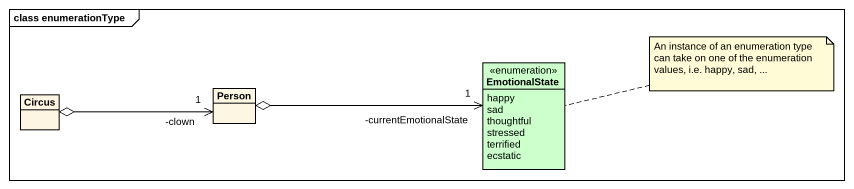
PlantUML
@startuml
mainframe class enumerationType
hide circle
hide empty members
class "Person" as Person_
enum EmotionalState #CCFFCC {
  happy
  sad
  thoughtful
  stressed
  terrified
  ecstatic
}
class Circus
Person_ o-right-> "-currentEmotionalState\n1" EmotionalState
Circus o-right-> "-clown\n1" Person_
note right of EmotionalState : An instance of an enumeration type can take on one of the enumeration values, i.e. happy, sad, ...
@enduml
